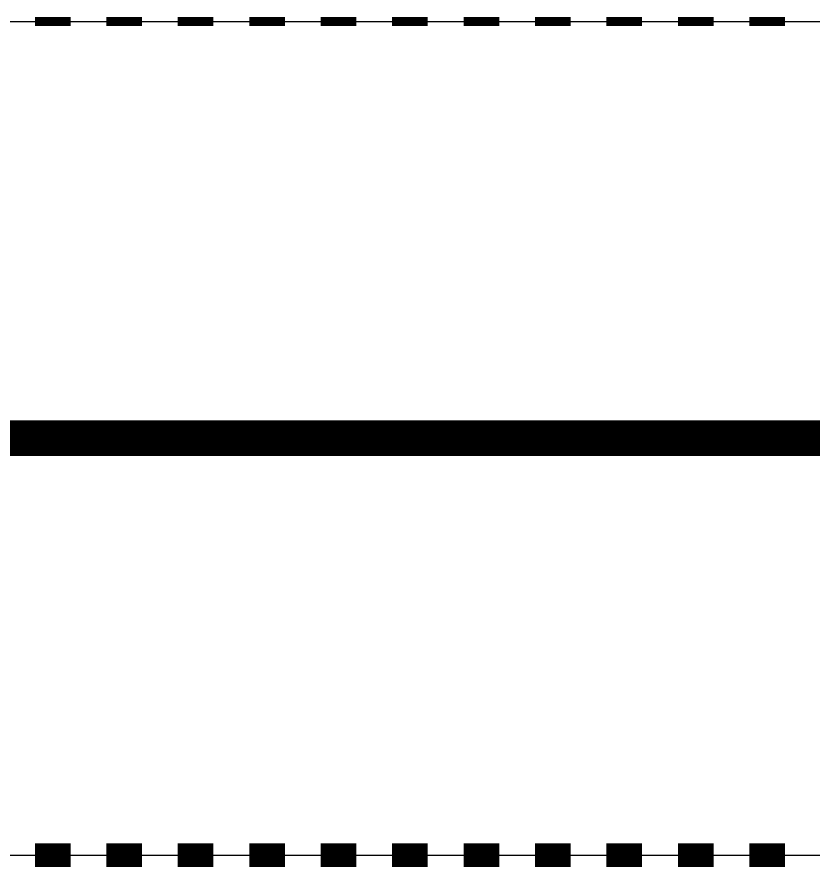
# Model space of a CAD drawing. Header units: metres. Extents: x 507649 to 509016, y 6966950 to 6967777.
# Drawn here: x 508569.21 to 508582.58, y 6967690.76 to 6967705.04 of the extents above; entities that cross this region are included whole.
import ezdxf

# ---------------------------------------------------------------- set-up
doc = ezdxf.new("R2010")
doc.units = ezdxf.units.M
doc.layers.add('_Design Non Plottable', color=45, linetype='Continuous', plot=False)
doc.layers.add('CIV_LINEMARKING', color=9, linetype='Continuous')
doc.layers.add('XREF', color=7, linetype='Continuous')

# ---------------------------------------------------------------- blocks, each defined once
blk = doc.blocks.new('*U143')
at = {"const_width": 0.4}
blk.add_lwpolyline([(0, 0), (0.6, 0)], dxfattribs=at)
blk = doc.blocks.new('*U142')
at = {"layer": 'CIV_LINEMARKING', "color": 0, "linetype": 'ByBlock', "lineweight": -2, "transparency": 16777216}
for p in [(508569.513, 6967690.963), (508570.713, 6967690.963), (508571.913, 6967690.963), (508573.113, 6967690.963), (508574.313, 6967690.963), (508575.513, 6967690.963), (508576.713, 6967690.963), (508577.913, 6967690.963), (508579.113, 6967690.963), (508580.313, 6967690.963), (508581.513, 6967690.963), (508582.713, 6967690.963)]:
    blk.add_blockref('*U143', p, dxfattribs=at)
blk = doc.blocks.new('*U141')
at = {"layer": 'CIV_LINEMARKING', "const_width": 0.15}
blk.add_lwpolyline([(0, 0), (0.6, 0)], dxfattribs=at)
blk = doc.blocks.new('*U140')
at = {"layer": 'CIV_LINEMARKING', "color": 0, "linetype": 'ByBlock', "lineweight": -2, "transparency": 16777216}
for p in [(508569.513, 6967704.963), (508570.713, 6967704.963), (508571.913, 6967704.963), (508573.113, 6967704.963), (508574.313, 6967704.963), (508575.513, 6967704.963), (508576.713, 6967704.963), (508577.913, 6967704.963), (508579.113, 6967704.963), (508580.313, 6967704.963), (508581.513, 6967704.963)]:
    blk.add_blockref('*U141', p, dxfattribs=at)
blk = doc.blocks.new('XD_DESIGN_1')
at = {"layer": '_Design Non Plottable'}
blk.add_line((508563.513, 6967690.963), (508603.513, 6967690.963), dxfattribs=at)
blk.add_lwpolyline([(508563.513, 6967704.963), (508603.513, 6967704.963)], dxfattribs=at)
at = {"layer": 'CIV_LINEMARKING', "const_width": 0.6}
blk.add_lwpolyline([(508563.513, 6967697.963), (508583.513, 6967697.963)], dxfattribs=at)
at = {"layer": 'CIV_LINEMARKING'}
for name in ['*U140', '*U142']:
    blk.add_blockref(name, (0, 0), dxfattribs=at)

msp = doc.modelspace()

# ---------------------------------------------------------------- block references
at = {"layer": 'XREF'}
msp.add_blockref('XD_DESIGN_1', (0, 0), dxfattribs=at)

doc.saveas('drawing.dxf')
